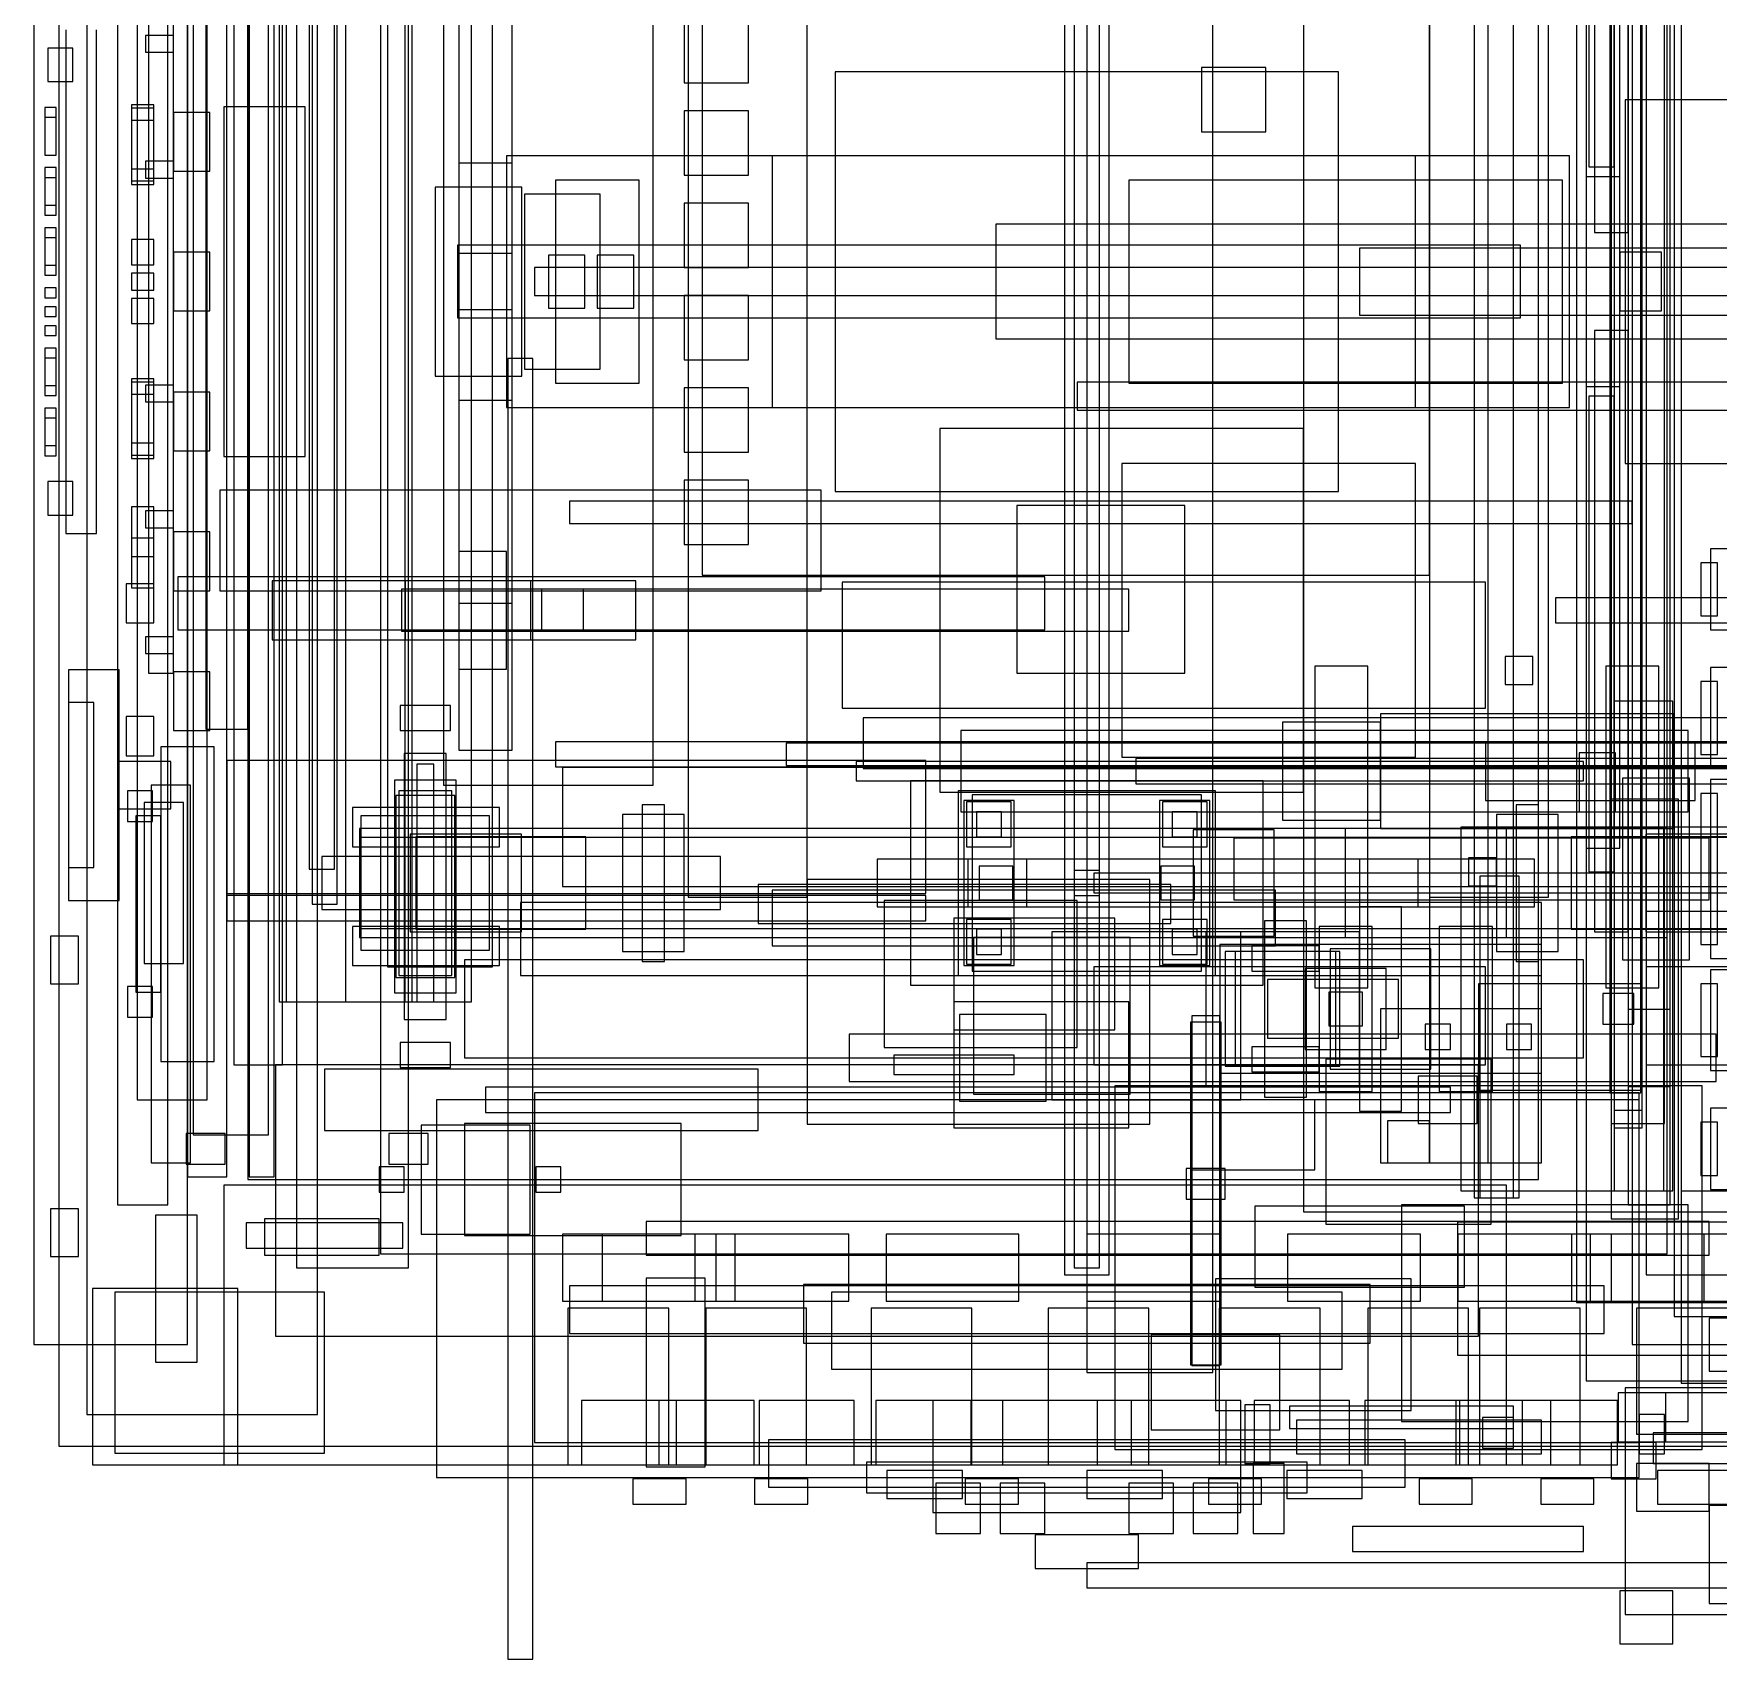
# Model space of a CAD drawing. Header units: millimetres. Extents: x -18 to 5970, y -985 to 4490.
# Drawn here: x -18 to 1186, y -985 to 177 of the extents above; entities that cross this region are included whole.
import ezdxf

# ---------------------------------------------------------------- set-up
doc = ezdxf.new("R2010")
doc.units = ezdxf.units.MM

msp = doc.modelspace()

# ---------------------------------------------------------------- linework, layer by layer
at = {"layer": 'AS_FITTED_ROUTES'}
for p, q in [((136, 640), (136, -640)), ((154, -640), (154, 640)), ((1109, 580), (1109, -580)), ((1131, -580), (1131, 580)), ((2940, 10), (340, 10)), ((340, 10), (340, -10)), ((340, -10), (2940, -10)), ((339, -55), (321, -55)), ((321, -55), (321, -985)), ((339, -985), (339, -55)), ((1648, -72), (728, -72)), ((728, -72), (728, -92)), ((728, -92), (1648, -92)), ((1125, -157), (365, -157)), ((365, -157), (365, -173)), ((1125, -173), (1125, -157)), ((365, -173), (1125, -173)), ((705, -211), (85, -211)), ((85, -211), (85, -249)), ((705, -249), (705, -211)), ((1850, -226), (1070, -226)), ((1070, -226), (1070, -244)), ((85, -249), (705, -249)), ((1070, -244), (1850, -244)), ((1440, -330), (520, -330)), ((520, -330), (520, -346)), ((520, -346), (1440, -346)), ((1330, -341), (770, -341)), ((770, -341), (770, -359)), ((770, -359), (1330, -359)), ((692, -413), (650, -413)), ((650, -413), (650, -447)), ((692, -447), (692, -413)), ((972, -413), (930, -413)), ((930, -413), (930, -447)), ((972, -447), (972, -413)), ((2980, -423), (740, -423)), ((740, -423), (740, -437)), ((740, -437), (2980, -437)), ((650, -447), (692, -447)), ((930, -447), (972, -447)), ((1126, -509), (1104, -509)), ((1104, -509), (1104, -531)), ((1126, -531), (1126, -509)), ((830, -525), (810, -525)), ((810, -525), (810, -775)), ((830, -775), (830, -525)), ((1104, -531), (1126, -531)), ((1109, -580), (1131, -580)), ((136, -640), (154, -640)), ((810, -775), (830, -775)), ((321, -985), (339, -985))]:
    msp.add_line(p, q, dxfattribs=at)
at = {"layer": 'BODY'}
for p, q in [((1155, 740), (1155, -740)), ((1085, 730), (1085, -730)), ((170, 705), (170, -705)), ((250, -705), (250, 705)), ((1135, 710), (1135, -710)), ((230, 695), (230, -695)), ((1150, -695), (1150, 695)), ((890, 665), (890, -665)), ((42, 660), (42, -660)), ((78, -660), (78, 660)), ((1012, 655), (1012, -655)), ((1040, -655), (1040, 655)), ((1122, 660), (1122, -660)), ((1122, 660), (1122, -660)), ((1152, -660), (1152, 660)), ((1152, -660), (1152, 660)), ((92, 640), (92, -640)), ((120, -640), (120, 640)), ((135, 642), (135, -642)), ((1058, -642), (1058, 642)), ((1160, 650), (1160, -650)), ((980, 630), (980, -630)), ((1022, -630), (1022, 630)), ((96, 610), (96, -610)), ((150, -610), (150, 610)), ((1112, 605), (1112, -605)), ((1132, -605), (1132, 605)), ((1110, 602), (1110, -602)), ((1112, 592.5), (1112, -592.5)), ((1132, -592.5), (1132, 592.5)), ((1148, -602), (1148, 602)), ((1098, 465), (1098, 35)), ((1122, 35), (1122, 465)), ((1094, 422), (1094, 82)), ((1112, 82), (1112, 422)), ((1092, 405), (1092, -75)), ((1116, -75), (1116, 405)), ((176, 125), (118, 125)), ((118, 125), (118, -125)), ((176, -125), (176, 125)), ((1080, 90), (320, 90)), ((320, 90), (320, -90)), ((1080, -90), (1080, 90)), ((1116, 75), (1092, 75)), ((1092, 75), (1092, -405)), ((1094, 82), (1112, 82)), ((1116, -405), (1116, 75)), ((1045, 26), (285, 26)), ((285, 26), (285, -26)), ((1045, -26), (1045, 26)), ((1098, 35), (1122, 35)), ((1450, 24), (930, 24)), ((930, 24), (930, -24)), ((1146, 21), (1116, 21)), ((1116, 21), (1116, -21)), ((1146, -21), (1146, 21)), ((930, -24), (1450, -24)), ((1116, -21), (1146, -21)), ((285, -26), (1045, -26)), ((1122, -35), (1098, -35)), ((1098, -35), (1098, -465)), ((1122, -465), (1122, -35)), ((1092, -75), (1116, -75)), ((1112, -82), (1094, -82)), ((1094, -82), (1094, -422)), ((1112, -422), (1112, -82)), ((320, -90), (1080, -90)), ((118, -125), (176, -125)), ((1054, -268), (1034, -268)), ((1034, -268), (1034, -288)), ((1054, -288), (1054, -268)), ((1034, -288), (1054, -288)), ((1225, -312), (575, -312)), ((575, -312), (575, -348)), ((1170, -329), (1020, -329)), ((1020, -329), (1020, -371)), ((1113, -337), (1087, -337)), ((1087, -337), (1087, -379)), ((1113, -379), (1113, -337)), ((1170, -371), (1170, -329)), ((575, -348), (1225, -348)), ((1020, -371), (1170, -371)), ((1087, -379), (1113, -379)), ((1092, -405), (1116, -405)), ((1028, -412), (1008, -412)), ((1008, -412), (1008, -432)), ((1028, -432), (1028, -412)), ((1008, -432), (1028, -432)), ((1044, -425), (1016, -425)), ((1016, -425), (1016, -655)), ((1044, -655), (1044, -425)), ((1094, -422), (1112, -422)), ((1060, -444), (330, -444)), ((330, -444), (330, -496)), ((1060, -496), (1060, -444)), ((1098, -465), (1122, -465)), ((1090, -485), (290, -485)), ((290, -485), (290, -555)), ((1090, -555), (1090, -485)), ((330, -496), (1060, -496)), ((1131, -502), (1015, -502)), ((1015, -502), (1015, -578)), ((1131, -578), (1131, -502)), ((1152, -520.5), (1122, -520.5)), ((1122, -520.5), (1122, -575.5)), ((1152, -575.5), (1152, -520.5)), ((995, -531), (977, -531)), ((977, -531), (977, -549)), ((995, -549), (995, -531)), ((1053, -531), (1035, -531)), ((1035, -531), (1035, -549)), ((1053, -549), (1053, -531)), ((977, -549), (995, -549)), ((1035, -549), (1053, -549)), ((1015, -560), (155, -560)), ((155, -560), (155, -754)), ((290, -555), (1090, -555)), ((1015, -754), (1015, -560)), ((995, -576), (305, -576)), ((305, -576), (305, -594)), ((1014, -568), (972, -568)), ((972, -568), (972, -602)), ((995, -594), (995, -576)), ((1014, -602), (1014, -568)), ((1015, -578), (1131, -578)), ((1122, -575.5), (1152, -575.5)), ((1130, -585), (270, -585)), ((270, -585), (270, -855)), ((898, -585), (810, -585)), ((810, -585), (810, -635)), ((898, -635), (898, -585)), ((1130, -855), (1130, -585)), ((305, -594), (995, -594)), ((972, -602), (1014, -602)), ((1110, -602), (1148, -602)), ((1112, -592.5), (1132, -592.5)), ((96, -610), (150, -610)), ((1112, -605), (1132, -605)), ((834, -634), (806, -634)), ((806, -634), (806, -656)), ((810, -635), (898, -635)), ((834, -656), (834, -634)), ((980, -630), (1022, -630)), ((92, -640), (120, -640)), ((1035, -646), (118, -646)), ((118, -646), (118, -846)), ((135, -642), (1058, -642)), ((1035, -846), (1035, -646)), ((1160, -650), (1195, -650)), ((42, -660), (78, -660)), ((806, -656), (834, -656)), ((1165, -660), (960, -660)), ((960, -660), (960, -815)), ((1012, -655), (1040, -655)), ((1016, -655), (1044, -655)), ((1122, -660), (1152, -660)), ((1122, -660), (1152, -660)), ((1165, -815), (1165, -660)), ((1180, -672), (420, -672)), ((420, -672), (420, -696)), ((890, -665), (3440, -665)), ((3050, -672.5), (1000, -672.5)), ((1000, -672.5), (1000, -767.5)), ((1180, -696), (1180, -672)), ((230, -695), (1150, -695)), ((420, -696), (1180, -696)), ((170, -705), (250, -705)), ((1135, -710), (1215, -710)), ((1105, -718), (365, -718)), ((365, -718), (365, -752)), ((462, -712.5), (420, -712.5)), ((420, -712.5), (420, -847.5)), ((462, -847.5), (462, -712.5)), ((1105, -752), (1105, -718)), ((436.026, -734), (364.026, -734)), ((364.026, -734), (364.026, -846)), ((436.026, -846), (436.026, -734)), ((534.5, -734), (462.5, -734)), ((462.5, -734), (462.5, -846)), ((534.5, -846), (534.5, -734)), ((652.796, -734), (580.796, -734)), ((580.796, -734), (580.796, -846)), ((652.796, -846), (652.796, -734)), ((779.334, -734), (707.334, -734)), ((707.334, -734), (707.334, -846)), ((779.334, -846), (779.334, -734)), ((901.728, -734), (829.728, -734)), ((829.728, -734), (829.728, -846)), ((901.728, -846), (901.728, -734)), ((1007.998, -734), (935.998, -734)), ((935.998, -734), (935.998, -846)), ((1007.998, -846), (1007.998, -734)), ((1087.74, -734), (1015.74, -734)), ((1015.74, -734), (1015.74, -846)), ((1085, -730), (1275, -730)), ((1087.74, -846), (1087.74, -734)), ((1938, -734), (1128, -734)), ((1128, -734), (1128, -824)), ((1155, -740), (1235, -740)), ((1232, -741), (1180, -741)), ((1180, -741), (1180, -779)), ((155, -754), (1015, -754)), ((365, -752), (1105, -752)), ((1000, -767.5), (3050, -767.5)), ((1180, -779), (1232, -779)), ((1149, -794.5), (1115, -794.5)), ((1115, -794.5), (1115, -829.5)), ((1675, -794.5), (1115, -794.5)), ((1115, -794.5), (1115, -829.5)), ((1675, -794.5), (1115, -794.5)), ((1115, -794.5), (1115, -829.5)), ((1250, -791), (1120, -791)), ((1120, -791), (1120, -953)), ((1149, -829.5), (1149, -794.5)), ((441.642, -800), (373.642, -800)), ((373.642, -800), (373.642, -846)), ((497.09, -800), (429.09, -800)), ((429.09, -800), (429.09, -846)), ((441.642, -846), (441.642, -800)), ((497.09, -846), (497.09, -800)), ((568.691, -800), (500.691, -800)), ((500.691, -800), (500.691, -846)), ((568.691, -846), (568.691, -800)), ((652.192, -800), (584.192, -800)), ((584.192, -800), (584.192, -846)), ((652.192, -846), (652.192, -800)), ((742.632, -800), (674.632, -800)), ((674.632, -800), (674.632, -846)), ((742.632, -846), (742.632, -800)), ((834.639, -800), (766.639, -800)), ((766.639, -800), (766.639, -846)), ((834.639, -846), (834.639, -800)), ((922.746, -800), (854.746, -800)), ((854.746, -800), (854.746, -846)), ((1040, -804), (880, -804)), ((880, -804), (880, -820)), ((1040, -804), (880, -804)), ((880, -804), (880, -820)), ((1040, -804), (880, -804)), ((880, -804), (880, -820)), ((1040, -804), (880, -804)), ((880, -804), (880, -820)), ((1040, -804), (880, -804)), ((880, -804), (880, -820)), ((922.746, -846), (922.746, -800)), ((1001.72, -800), (933.72, -800)), ((933.72, -800), (933.72, -846)), ((1066.868, -800), (998.868, -800)), ((998.868, -800), (998.868, -846)), ((1001.72, -846), (1001.72, -800)), ((1040, -820), (1040, -804)), ((1040, -820), (1040, -804)), ((1040, -820), (1040, -804)), ((1040, -820), (1040, -804)), ((1040, -820), (1040, -804)), ((1114.32, -800), (1046.32, -800)), ((1046.32, -800), (1046.32, -846)), ((1066.868, -846), (1066.868, -800)), ((1114.32, -846), (1114.32, -800)), ((1060, -814), (885, -814)), ((885, -814), (885, -838)), ((1060, -814), (885, -814)), ((885, -814), (885, -838)), ((1060, -814), (885, -814)), ((885, -814), (885, -838)), ((1060, -814), (885, -814)), ((885, -814), (885, -838)), ((1060, -814), (885, -814)), ((885, -814), (885, -838)), ((960, -815), (1165, -815)), ((1040, -812), (1018, -812)), ((1018, -812), (1018, -834)), ((1040, -834), (1040, -812)), ((1060, -838), (1060, -814)), ((1060, -838), (1060, -814)), ((1060, -838), (1060, -814)), ((1060, -838), (1060, -814)), ((1060, -838), (1060, -814)), ((1148, -810), (1130, -810)), ((1130, -810), (1130, -838)), ((1148, -838), (1148, -810)), ((880, -820), (1040, -820)), ((880, -820), (1040, -820)), ((880, -820), (1040, -820)), ((880, -820), (1040, -820)), ((880, -820), (1040, -820)), ((1142, -830), (1110, -830)), ((1110, -830), (1110, -856)), ((1142, -830), (1110, -830)), ((1110, -830), (1110, -856)), ((1142, -830), (1110, -830)), ((1110, -830), (1110, -856)), ((1142, -830), (1110, -830)), ((1110, -830), (1110, -856)), ((1115, -829.5), (1149, -829.5)), ((1115, -829.5), (1675, -829.5)), ((1115, -829.5), (1675, -829.5)), ((1128, -824), (1938, -824)), ((1920, -823), (1140, -823)), ((1140, -823), (1140, -845)), ((1142, -856), (1142, -830)), ((1142, -856), (1142, -830)), ((1142, -856), (1142, -830)), ((1142, -856), (1142, -830)), ((885, -838), (1060, -838)), ((885, -838), (1060, -838)), ((885, -838), (1060, -838)), ((885, -838), (1060, -838)), ((885, -838), (1060, -838)), ((1018, -834), (1040, -834)), ((1130, -838), (1148, -838)), ((118, -846), (1035, -846)), ((270, -855), (1130, -855)), ((364.026, -846), (436.026, -846)), ((373.642, -846), (441.642, -846)), ((420, -847.5), (462, -847.5)), ((429.09, -846), (497.09, -846)), ((462.5, -846), (534.5, -846)), ((500.691, -846), (568.691, -846)), ((580.796, -846), (652.796, -846)), ((584.192, -846), (652.192, -846)), ((674.632, -846), (742.632, -846)), ((707.334, -846), (779.334, -846)), ((766.639, -846), (834.639, -846)), ((829.728, -846), (901.728, -846)), ((854.746, -846), (922.746, -846)), ((933.72, -846), (1001.72, -846)), ((935.998, -846), (1007.998, -846)), ((998.868, -846), (1066.868, -846)), ((1015.74, -846), (1087.74, -846)), ((1046.32, -846), (1114.32, -846)), ((1140, -845), (1920, -845)), ((1110, -856), (1142, -856)), ((1110, -856), (1142, -856)), ((1110, -856), (1142, -856)), ((1110, -856), (1142, -856)), ((1980, -875), (1180, -875)), ((1180, -875), (1180, -945)), ((1154, -936), (1116, -936)), ((1116, -936), (1116, -974)), ((1154, -936), (1116, -936)), ((1116, -936), (1116, -974)), ((1154, -974), (1154, -936)), ((1154, -974), (1154, -936)), ((1180, -945), (1980, -945)), ((1120, -953), (1250, -953)), ((1116, -974), (1154, -974)), ((1116, -974), (1154, -974))]:
    msp.add_line(p, q, dxfattribs=at)
at = {"layer": 'BRAKE_SYSTEM'}
for p, q in [((2005, -329), (355, -329)), ((355, -329), (355, -347)), ((355, -347), (2005, -347)), ((831, -529.5), (809, -529.5)), ((809, -529.5), (809, -774.5)), ((831, -774.5), (831, -529.5)), ((937.5, -717), (532.5, -717)), ((532.5, -717), (532.5, -759)), ((967, -713), (827, -713)), ((827, -713), (827, -807)), ((937.5, -759), (937.5, -717)), ((967, -807), (967, -713)), ((873, -753), (781, -753)), ((781, -753), (781, -821)), ((873, -821), (873, -753)), ((532.5, -759), (937.5, -759)), ((809, -774.5), (831, -774.5)), ((827, -807), (967, -807)), ((866, -803), (848, -803)), ((848, -803), (848, -845)), ((866, -845), (866, -803)), ((781, -821), (873, -821)), ((848, -845), (866, -845))]:
    msp.add_line(p, q, dxfattribs=at)
at = {"layer": 'CHASSIS'}
for p, q in [((20, 810), (20, -810)), ((185, -810), (185, 810)), ((-18, 760), (-18, -760)), ((92, -760), (92, 760)), ((450, 440), (450, -440)), ((535, -440), (535, 440)), ((980, 440), (980, -440)), ((1065, -440), (1065, 440)), ((936, -275), (898, -275)), ((898, -275), (898, -505)), ((936, -505), (936, -275)), ((1144, -275), (1106, -275)), ((1106, -275), (1106, -505)), ((1144, -505), (1144, -275)), ((280, -303), (244, -303)), ((244, -303), (244, -321)), ((280, -321), (280, -303)), ((244, -321), (280, -321)), ((620, -342.5), (120, -342.5)), ((120, -342.5), (120, -437.5)), ((277, -337.5), (247, -337.5)), ((247, -337.5), (247, -527.5)), ((277, -527.5), (277, -337.5)), ((3500, -347.5), (360, -347.5)), ((360, -347.5), (360, -432.5)), ((620, -437.5), (620, -342.5)), ((284, -356.5), (240, -356.5)), ((240, -356.5), (240, -508.5)), ((284, -508.5), (284, -356.5)), ((89, -372.5), (61, -372.5)), ((61, -372.5), (61, -487.5)), ((89, -487.5), (89, -372.5)), ((283, -367.5), (241, -367.5)), ((241, -367.5), (241, -497.5)), ((283, -497.5), (283, -367.5)), ((315, -376), (210, -376)), ((210, -376), (210, -404)), ((315, -404), (315, -376)), ((210, -404), (315, -404)), ((473, -411), (188, -411)), ((188, -411), (188, -449)), ((473, -449), (473, -411)), ((360, -432.5), (3500, -432.5)), ((795, -431), (500, -431)), ((500, -431), (500, -459)), ((780, -427.5), (535, -427.5)), ((535, -427.5), (535, -602.5)), ((780, -602.5), (780, -427.5)), ((795, -459), (795, -431)), ((120, -437.5), (620, -437.5)), ((620, -439), (120, -439)), ((120, -439), (120, -457)), ((450, -440), (535, -440)), ((620, -457), (620, -439)), ((980, -440), (1065, -440)), ((120, -457), (620, -457)), ((188, -449), (473, -449)), ((315, -461), (210, -461)), ((210, -461), (210, -489)), ((315, -489), (315, -461)), ((500, -459), (795, -459)), ((766, -469), (654, -469)), ((654, -469), (654, -581)), ((845, -465), (710, -465)), ((710, -465), (710, -585)), ((766, -581), (766, -469)), ((845, -585), (845, -465)), ((61, -487.5), (89, -487.5)), ((210, -489), (315, -489)), ((1020, -490), (740, -490)), ((740, -490), (740, -560)), ((1020, -560), (1020, -490)), ((1415, -490), (1135, -490)), ((1135, -490), (1135, -560)), ((241, -497.5), (283, -497.5)), ((898, -505), (936, -505)), ((1106, -505), (1144, -505)), ((240, -508.5), (284, -508.5)), ((247, -527.5), (277, -527.5)), ((280, -544), (244, -544)), ((244, -544), (244, -562)), ((280, -562), (280, -544)), ((500, -563), (190, -563)), ((190, -563), (190, -607)), ((244, -562), (280, -562)), ((500, -607), (500, -563)), ((740, -560), (1020, -560)), ((1024, -556), (906, -556)), ((906, -556), (906, -674)), ((1024, -674), (1024, -556)), ((1135, -560), (1415, -560)), ((654, -581), (766, -581)), ((710, -585), (845, -585)), ((980, -600), (950, -600)), ((950, -600), (950, -630)), ((980, -630), (980, -600)), ((119, -609), (91, -609)), ((91, -609), (91, -631)), ((119, -631), (119, -609)), ((190, -607), (500, -607)), ((264, -609), (236, -609)), ((236, -609), (236, -631)), ((264, -631), (264, -609)), ((535, -602.5), (780, -602.5)), ((91, -631), (119, -631)), ((236, -631), (264, -631)), ((950, -630), (980, -630)), ((906, -674), (1024, -674)), ((128, -720), (24, -720)), ((24, -720), (24, -846)), ((128, -846), (128, -720)), ((-18, -760), (92, -760)), ((20, -810), (185, -810)), ((24, -846), (128, -846))]:
    msp.add_line(p, q, dxfattribs=at)
at = {"layer": 'DATUM'}
for p, q in [((726, 705), (726, -705)), ((744, -705), (744, 705)), ((205, 515), (205, -515)), ((295, -515), (295, 515)), ((181, 445), (181, -445)), ((199, -445), (199, 445)), ((179, 420), (179, -420)), ((197, -420), (197, 420)), ((320, -193), (286, -193)), ((286, -193), (286, -277)), ((320, -277), (320, -193)), ((337.5, -214), (152.5, -214)), ((152.5, -214), (152.5, -256)), ((412.5, -214), (247.5, -214)), ((247.5, -214), (247.5, -256)), ((337.5, -256), (337.5, -214)), ((412.5, -256), (412.5, -214)), ((765, -220), (245, -220)), ((245, -220), (245, -250)), ((375, -220), (345, -220)), ((345, -220), (345, -250)), ((375, -250), (375, -220)), ((765, -250), (765, -220)), ((245, -250), (765, -250)), ((345, -250), (375, -250)), ((152.5, -256), (337.5, -256)), ((247.5, -256), (412.5, -256)), ((286, -277), (320, -277)), ((268, -345), (256, -345)), ((256, -345), (256, -515)), ((268, -515), (268, -345)), ((179, -420), (197, -420)), ((181, -445), (199, -445)), ((205, -515), (295, -515)), ((256, -515), (268, -515)), ((765, -515), (640, -515)), ((640, -515), (640, -605)), ((765, -605), (765, -515)), ((683, -553), (597, -553)), ((597, -553), (597, -567)), ((683, -567), (683, -553)), ((597, -567), (683, -567)), ((640, -605), (765, -605)), ((726, -705), (744, -705)), ((3020, -916), (735, -916)), ((735, -916), (735, -934)), ((735, -934), (3020, -934))]:
    msp.add_line(p, q, dxfattribs=at)
at = {"layer": 'ENGINE_BAY'}
for p, q in [((157.5, 515), (157.5, -515)), ((162.5, 515), (162.5, -515)), ((247.5, -515), (247.5, 515)), ((252.5, -515), (252.5, 515)), ((235, 490), (235, -490)), ((310, -490), (310, 490)), ((286, 335), (286, 85)), ((324, 85), (324, 335)), ((286, 230), (286, -20)), ((286, 230), (286, -20)), ((324, -20), (324, 230)), ((324, -20), (324, 230)), ((460, 210), (460, -210)), ((980, -210), (980, 210)), ((447, 188), (447, 142)), ((493, 142), (493, 188)), ((863, 153), (817, 153)), ((817, 153), (817, 107)), ((863, 107), (863, 153)), ((447, 142), (493, 142)), ((493, 122), (447, 122)), ((447, 122), (447, 76)), ((493, 76), (493, 122)), ((817, 107), (863, 107)), ((286, 85), (324, 85)), ((970, 90), (510, 90)), ((510, 90), (510, -90)), ((970, -90), (970, 90)), ((415, 72.5), (355, 72.5)), ((355, 72.5), (355, -72.5)), ((415, -72.5), (415, 72.5)), ((447, 76), (493, 76)), ((331, 67.5), (269, 67.5)), ((269, 67.5), (269, -67.5)), ((331, -67.5), (331, 67.5)), ((387, 62.5), (333, 62.5)), ((333, 62.5), (333, -62.5)), ((387, -62.5), (387, 62.5)), ((493, 56), (447, 56)), ((447, 56), (447, 10)), ((493, 10), (493, 56)), ((324, 20), (286, 20)), ((286, 20), (286, -230)), ((324, 20), (286, 20)), ((286, 20), (286, -230)), ((324, -230), (324, 20)), ((324, -230), (324, 20)), ((376, 19), (350, 19)), ((350, 19), (350, -19)), ((376, -19), (376, 19)), ((411, 19), (385, 19)), ((385, 19), (385, -19)), ((411, -19), (411, 19)), ((447, 10), (493, 10)), ((493, -10), (447, -10)), ((447, -10), (447, -56)), ((493, -56), (493, -10)), ((286, -20), (324, -20)), ((286, -20), (324, -20)), ((350, -19), (376, -19)), ((385, -19), (411, -19)), ((447, -56), (493, -56)), ((269, -67.5), (331, -67.5)), ((333, -62.5), (387, -62.5)), ((355, -72.5), (415, -72.5)), ((493, -76), (447, -76)), ((447, -76), (447, -122)), ((493, -122), (493, -76)), ((324, -85), (286, -85)), ((286, -85), (286, -335)), ((324, -335), (324, -85)), ((510, -90), (970, -90)), ((890, -105), (630, -105)), ((630, -105), (630, -365)), ((890, -365), (890, -105)), ((447, -122), (493, -122)), ((970, -130), (760, -130)), ((760, -130), (760, -340)), ((970, -340), (970, -130)), ((493, -142), (447, -142)), ((447, -142), (447, -188)), ((493, -188), (493, -142)), ((545, -149), (115, -149)), ((115, -149), (115, -221)), ((545, -221), (545, -149)), ((805, -160), (685, -160)), ((685, -160), (685, -280)), ((805, -280), (805, -160)), ((447, -188), (493, -188)), ((460, -210), (980, -210)), ((1020, -215), (560, -215)), ((560, -215), (560, -305)), ((1020, -305), (1020, -215)), ((115, -221), (545, -221)), ((286, -230), (324, -230)), ((286, -230), (324, -230)), ((685, -280), (805, -280)), ((1154, -300), (1112, -300)), ((1112, -300), (1112, -650)), ((1154, -650), (1154, -300)), ((560, -305), (1020, -305)), ((1155, -309), (945, -309)), ((945, -309), (945, -391)), ((1155, -391), (1155, -309)), ((945, -315), (875, -315)), ((875, -315), (875, -385)), ((945, -385), (945, -315)), ((286, -335), (324, -335)), ((1090, -343), (570, -343)), ((570, -343), (570, -357)), ((760, -340), (970, -340)), ((1090, -357), (1090, -343)), ((570, -357), (1090, -357)), ((630, -365), (890, -365)), ((1158, -370), (1110, -370)), ((1110, -370), (1110, -670)), ((1158, -670), (1158, -370)), ((875, -385), (945, -385)), ((869, -392), (811, -392)), ((811, -392), (811, -468)), ((869, -468), (869, -392)), ((945, -391), (1155, -391)), ((1147.5, -390), (1002.5, -390)), ((1002.5, -390), (1002.5, -650)), ((1147.5, -650), (1147.5, -390)), ((1180, -398), (840, -398)), ((840, -398), (840, -442)), ((1180, -442), (1180, -398)), ((1055, -413), (585, -413)), ((585, -413), (585, -447)), ((1055, -447), (1055, -413)), ((870, -435), (510, -435)), ((510, -435), (510, -475)), ((840, -442), (1180, -442)), ((870, -475), (870, -435)), ((585, -447), (1055, -447)), ((811, -468), (869, -468)), ((930, -465), (820, -465)), ((820, -465), (820, -575)), ((930, -575), (930, -465)), ((510, -475), (870, -475)), ((1060, -474), (830, -474)), ((830, -474), (830, -566)), ((916, -479), (834, -479)), ((834, -479), (834, -561)), ((916, -561), (916, -479)), ((1060, -566), (1060, -474)), ((235, -490), (310, -490)), ((157.5, -515), (252.5, -515)), ((162.5, -515), (247.5, -515)), ((830, -566), (1060, -566)), ((834, -561), (916, -561)), ((820, -575), (930, -575)), ((1002.5, -650), (1147.5, -650)), ((1112, -650), (1154, -650)), ((1110, -670), (1158, -670))]:
    msp.add_line(p, q, dxfattribs=at)
at = {"layer": 'FRONT_DETAIL'}
for p, q in [((56, 585), (56, -585)), ((106, -585), (106, 585)), ((125, 560), (125, -560)), ((160, -560), (160, 560)), ((105, 320), (105, -320)), ((135, -320), (135, 320)), ((64, 280), (64, -280)), ((64, 280), (64, -280)), ((64, 280), (64, -280)), ((64, 280), (64, -280)), ((82, -280), (82, 280)), ((82, -280), (82, 280)), ((82, -280), (82, 280)), ((82, -280), (82, 280)), ((5, 180), (5, -180)), ((27, -180), (27, 180)), ((82, 176), (62, 176)), ((62, 176), (62, 164)), ((82, 164), (82, 176)), ((10, 167), (-8, 167)), ((-8, 167), (-8, 143)), ((10, 167), (-8, 167)), ((-8, 167), (-8, 143)), ((10, 143), (10, 167)), ((10, 143), (10, 167)), ((62, 164), (82, 164)), ((-8, 143), (10, 143)), ((-8, 143), (10, 143)), ((-2, 124.5), (-10, 124.5)), ((-10, 124.5), (-10, 90.5)), ((-2, 124.5), (-10, 124.5)), ((-10, 124.5), (-10, 117.5)), ((-2, 124.5), (-10, 124.5)), ((-10, 124.5), (-10, 90.5)), ((-2, 124.5), (-10, 124.5)), ((-10, 124.5), (-10, 117.5)), ((-2, 124.5), (-10, 124.5)), ((-10, 124.5), (-10, 90.5)), ((-2, 90.5), (-2, 124.5)), ((-2, 117.5), (-2, 124.5)), ((-2, 90.5), (-2, 124.5)), ((-2, 117.5), (-2, 124.5)), ((-2, 90.5), (-2, 124.5)), ((68, 126.5), (52, 126.5)), ((52, 126.5), (52, 115.5)), ((68, 124), (52, 124)), ((52, 124), (52, 72)), ((68, 124), (52, 124)), ((52, 124), (52, 72)), ((68, 115.5), (68, 126.5)), ((68, 72), (68, 124)), ((68, 72), (68, 124)), ((108, 121), (82, 121)), ((82, 121), (82, 79)), ((108, 79), (108, 121)), ((-10, 117.5), (-2, 117.5)), ((-10, 117.5), (-2, 117.5)), ((52, 115.5), (68, 115.5)), ((-10, 90.5), (-2, 90.5)), ((-10, 90.5), (-2, 90.5)), ((-10, 90.5), (-2, 90.5)), ((82, 86), (62, 86)), ((62, 86), (62, 74)), ((82, 74), (82, 86)), ((-2, 81.5), (-10, 81.5)), ((-10, 81.5), (-10, 47.5)), ((-2, 81.5), (-10, 81.5)), ((-10, 81.5), (-10, 47.5)), ((-2, 81.5), (-10, 81.5)), ((-10, 81.5), (-10, 74.5)), ((-2, 81.5), (-10, 81.5)), ((-10, 81.5), (-10, 47.5)), ((-10, 74.5), (-2, 74.5)), ((-2, 47.5), (-2, 81.5)), ((-2, 47.5), (-2, 81.5)), ((-2, 74.5), (-2, 81.5)), ((-2, 47.5), (-2, 81.5)), ((68, 80.5), (52, 80.5)), ((52, 80.5), (52, 69.5)), ((62, 74), (82, 74)), ((68, 69.5), (68, 80.5)), ((82, 79), (108, 79)), ((52, 72), (68, 72)), ((52, 72), (68, 72)), ((52, 69.5), (68, 69.5)), ((-2, 54.5), (-10, 54.5)), ((-10, 54.5), (-10, 47.5)), ((-2, 47.5), (-2, 54.5)), ((-10, 47.5), (-2, 47.5)), ((-10, 47.5), (-2, 47.5)), ((-10, 47.5), (-2, 47.5)), ((-10, 47.5), (-2, 47.5)), ((-2, 38.5), (-10, 38.5)), ((-10, 38.5), (-10, 31.5)), ((-2, 38.5), (-10, 38.5)), ((-10, 38.5), (-10, 4.5)), ((-2, 38.5), (-10, 38.5)), ((-10, 38.5), (-10, 31.5)), ((-2, 31.5), (-2, 38.5)), ((-2, 4.5), (-2, 38.5)), ((-2, 31.5), (-2, 38.5)), ((-10, 31.5), (-2, 31.5)), ((-10, 31.5), (-2, 31.5)), ((68, 30), (52, 30)), ((52, 30), (52, 12)), ((68, 12), (68, 30)), ((108, 21), (82, 21)), ((82, 21), (82, -21)), ((108, -21), (108, 21)), ((-2, 11.5), (-10, 11.5)), ((-10, 11.5), (-10, 4.5)), ((-10, 4.5), (-2, 4.5)), ((-10, 4.5), (-2, 4.5)), ((-2, 4.5), (-2, 11.5)), ((52, 12), (68, 12)), ((68, 6), (52, 6)), ((52, 6), (52, -6)), ((68, -6), (68, 6)), ((-2, -4.5), (-10, -4.5)), ((-10, -4.5), (-10, -11.5)), ((-2, -4.5), (-10, -4.5)), ((-10, -4.5), (-10, -11.5)), ((-10, -11.5), (-2, -11.5)), ((-10, -11.5), (-2, -11.5)), ((-2, -11.5), (-2, -4.5)), ((-2, -11.5), (-2, -4.5)), ((52, -6), (68, -6)), ((68, -12), (52, -12)), ((52, -12), (52, -30)), ((68, -30), (68, -12)), ((-2, -18), (-10, -18)), ((-10, -18), (-10, -25)), ((-2, -25), (-2, -18)), ((82, -21), (108, -21)), ((-10, -25), (-2, -25)), ((-2, -31.5), (-10, -31.5)), ((-10, -31.5), (-10, -38.5)), ((-2, -31.5), (-10, -31.5)), ((-10, -31.5), (-10, -38.5)), ((-2, -38.5), (-2, -31.5)), ((-2, -38.5), (-2, -31.5)), ((52, -30), (68, -30)), ((-10, -38.5), (-2, -38.5)), ((-10, -38.5), (-2, -38.5)), ((-2, -47.5), (-10, -47.5)), ((-10, -47.5), (-10, -81.5)), ((-2, -47.5), (-10, -47.5)), ((-10, -47.5), (-10, -81.5)), ((-2, -47.5), (-10, -47.5)), ((-10, -47.5), (-10, -81.5)), ((-2, -47.5), (-10, -47.5)), ((-10, -47.5), (-10, -54.5)), ((-2, -81.5), (-2, -47.5)), ((-2, -81.5), (-2, -47.5)), ((-2, -81.5), (-2, -47.5)), ((-2, -54.5), (-2, -47.5)), ((-10, -54.5), (-2, -54.5)), ((68, -69.5), (52, -69.5)), ((52, -69.5), (52, -80.5)), ((68, -72), (52, -72)), ((52, -72), (52, -124)), ((68, -72), (52, -72)), ((52, -72), (52, -124)), ((68, -80.5), (68, -69.5)), ((68, -124), (68, -72)), ((68, -124), (68, -72)), ((-2, -74.5), (-10, -74.5)), ((-10, -74.5), (-10, -81.5)), ((-10, -81.5), (-2, -81.5)), ((-10, -81.5), (-2, -81.5)), ((-10, -81.5), (-2, -81.5)), ((-10, -81.5), (-2, -81.5)), ((-2, -81.5), (-2, -74.5)), ((52, -80.5), (68, -80.5)), ((82, -74), (62, -74)), ((62, -74), (62, -86)), ((82, -86), (82, -74)), ((108, -79), (82, -79)), ((82, -79), (82, -121)), ((108, -121), (108, -79)), ((-2, -90.5), (-10, -90.5)), ((-10, -90.5), (-10, -124.5)), ((-2, -90.5), (-10, -90.5)), ((-10, -90.5), (-10, -124.5)), ((-2, -90.5), (-10, -90.5)), ((-10, -90.5), (-10, -124.5)), ((-2, -90.5), (-10, -90.5)), ((-10, -90.5), (-10, -97.5)), ((-2, -90.5), (-10, -90.5)), ((-10, -90.5), (-10, -97.5)), ((-2, -124.5), (-2, -90.5)), ((-2, -124.5), (-2, -90.5)), ((-2, -124.5), (-2, -90.5)), ((-2, -97.5), (-2, -90.5)), ((-2, -97.5), (-2, -90.5)), ((62, -86), (82, -86)), ((-10, -97.5), (-2, -97.5)), ((-10, -97.5), (-2, -97.5)), ((-2, -117.5), (-10, -117.5)), ((-10, -117.5), (-10, -124.5)), ((-2, -117.5), (-10, -117.5)), ((-10, -117.5), (-10, -124.5)), ((-2, -124.5), (-2, -117.5)), ((-2, -124.5), (-2, -117.5)), ((68, -115.5), (52, -115.5)), ((52, -115.5), (52, -126.5)), ((68, -126.5), (68, -115.5)), ((-10, -124.5), (-2, -124.5)), ((-10, -124.5), (-2, -124.5)), ((-10, -124.5), (-2, -124.5)), ((-10, -124.5), (-2, -124.5)), ((-10, -124.5), (-2, -124.5)), ((52, -124), (68, -124)), ((52, -124), (68, -124)), ((52, -126.5), (68, -126.5)), ((82, -121), (108, -121)), ((10, -143), (-8, -143)), ((-8, -143), (-8, -167)), ((10, -143), (-8, -143)), ((-8, -143), (-8, -167)), ((10, -167), (10, -143)), ((10, -167), (10, -143)), ((-8, -167), (10, -167)), ((-8, -167), (10, -167)), ((68, -161), (52, -161)), ((52, -161), (52, -219)), ((82, -164), (62, -164)), ((62, -164), (62, -176)), ((68, -219), (68, -161)), ((82, -176), (82, -164)), ((5, -180), (27, -180)), ((62, -176), (82, -176)), ((108, -179), (82, -179)), ((82, -179), (82, -221)), ((108, -221), (108, -179)), ((68, -183.5), (52, -183.5)), ((52, -183.5), (52, -196.5)), ((68, -196.5), (68, -183.5)), ((52, -196.5), (68, -196.5)), ((68, -216), (48, -216)), ((48, -216), (48, -244)), ((68, -244), (68, -216)), ((52, -219), (68, -219)), ((82, -221), (108, -221)), ((48, -244), (68, -244)), ((82, -254), (62, -254)), ((62, -254), (62, -266)), ((82, -266), (82, -254)), ((62, -266), (82, -266)), ((43, -277.5), (7, -277.5)), ((7, -277.5), (7, -442.5)), ((43, -442.5), (43, -277.5)), ((64, -280), (82, -280)), ((64, -280), (82, -280)), ((64, -280), (82, -280)), ((64, -280), (82, -280)), ((108, -279), (82, -279)), ((82, -279), (82, -321)), ((108, -321), (108, -279)), ((25, -301), (7, -301)), ((7, -301), (7, -419)), ((25, -419), (25, -301)), ((68, -311), (48, -311)), ((48, -311), (48, -339)), ((68, -339), (68, -311)), ((82, -321), (108, -321)), ((105, -320), (135, -320)), ((111, -332.5), (73, -332.5)), ((73, -332.5), (73, -557.5)), ((111, -557.5), (111, -332.5)), ((80, -343), (42, -343)), ((42, -343), (42, -377)), ((48, -339), (68, -339)), ((80, -377), (80, -343)), ((94, -360), (66, -360)), ((66, -360), (66, -630)), ((94, -630), (94, -360)), ((67, -364), (49, -364)), ((49, -364), (49, -386)), ((67, -386), (67, -364)), ((42, -377), (80, -377)), ((73, -382), (55, -382)), ((55, -382), (55, -508)), ((73, -508), (73, -382)), ((49, -386), (67, -386)), ((7, -419), (25, -419)), ((7, -442.5), (43, -442.5)), ((14, -468), (-6, -468)), ((-6, -468), (-6, -502)), ((14, -502), (14, -468)), ((-6, -502), (14, -502)), ((67, -504), (49, -504)), ((49, -504), (49, -526)), ((67, -526), (67, -504)), ((55, -508), (73, -508)), ((49, -526), (67, -526)), ((73, -557.5), (111, -557.5)), ((125, -560), (160, -560)), ((56, -585), (106, -585)), ((445, -602), (290, -602)), ((290, -602), (290, -682)), ((445, -682), (445, -602)), ((337, -603), (259, -603)), ((259, -603), (259, -681)), ((337, -681), (337, -603)), ((66, -630), (94, -630)), ((247, -633), (229, -633)), ((229, -633), (229, -651)), ((247, -651), (247, -633)), ((359, -633), (341, -633)), ((341, -633), (341, -651)), ((359, -651), (359, -633)), ((229, -651), (247, -651)), ((341, -651), (359, -651)), ((14, -663), (-6, -663)), ((-6, -663), (-6, -697)), ((14, -697), (14, -663)), ((99, -667.5), (69, -667.5)), ((69, -667.5), (69, -772.5)), ((99, -772.5), (99, -667.5)), ((246, -673), (134, -673)), ((134, -673), (134, -691)), ((229, -670.1), (147, -670.1)), ((147, -670.1), (147, -696.1)), ((229, -696.1), (229, -670.1)), ((246, -691), (246, -673)), ((259, -681), (337, -681)), ((290, -682), (445, -682)), ((-6, -697), (14, -697)), ((134, -691), (246, -691)), ((147, -696.1), (229, -696.1)), ((190, -722.5), (40, -722.5)), ((40, -722.5), (40, -837.5)), ((190, -837.5), (190, -722.5)), ((69, -772.5), (99, -772.5)), ((40, -837.5), (190, -837.5))]:
    msp.add_line(p, q, dxfattribs=at)
at = {"layer": 'HARD_TOP'}
for p, q in [((1092, 786), (1092, -786)), ((1160, 787.5), (1160, -787.5)), ((1125, 760), (1125, -760)), ((1125, -760), (3440, -760)), ((1092, -786), (1208, -786)), ((1160, -787.5), (1230, -787.5)), ((1180, -845), (1128, -845)), ((1128, -845), (1128, -879)), ((1197, -850), (1143, -850)), ((1143, -850), (1143, -874)), ((1197, -850), (1143, -850)), ((1143, -850), (1143, -874)), ((1180, -879), (1180, -845)), ((1128, -879), (1180, -879)), ((1143, -874), (1197, -874)), ((1143, -874), (1197, -874))]:
    msp.add_line(p, q, dxfattribs=at)
at = {"layer": 'INTERIOR'}
for p, q in [((1199, -191), (1181, -191)), ((1181, -191), (1181, -249)), ((1186, -201), (1174, -201)), ((1174, -201), (1174, -239)), ((1186, -239), (1186, -201)), ((1174, -239), (1186, -239)), ((1181, -249), (1199, -249)), ((1199, -276), (1181, -276)), ((1181, -276), (1181, -348)), ((1186, -286), (1174, -286)), ((1174, -286), (1174, -338)), ((1186, -338), (1186, -286)), ((1174, -338), (1186, -338)), ((1181, -348), (1199, -348)), ((1166, -355), (1118, -355)), ((1118, -355), (1118, -485)), ((1166, -485), (1166, -355)), ((1199, -356), (1181, -356)), ((1181, -356), (1181, -484)), ((1186, -366), (1174, -366)), ((1174, -366), (1174, -474)), ((1186, -474), (1186, -366)), ((1725, -390), (1135, -390)), ((1135, -390), (1135, -450)), ((1135, -450), (1725, -450)), ((1174, -474), (1186, -474)), ((1118, -485), (1166, -485)), ((1181, -484), (1199, -484)), ((1199, -492), (1181, -492)), ((1181, -492), (1181, -564)), ((1186, -502), (1174, -502)), ((1174, -502), (1174, -554)), ((1186, -554), (1186, -502)), ((1174, -554), (1186, -554)), ((1181, -564), (1199, -564)), ((1186, -601), (1174, -601)), ((1174, -601), (1174, -639)), ((1199, -591), (1181, -591)), ((1181, -591), (1181, -649)), ((1186, -639), (1186, -601)), ((1174, -639), (1186, -639)), ((1181, -649), (1199, -649))]:
    msp.add_line(p, q, dxfattribs=at)
at = {"layer": 'MECHANICAL_CLEARANCE'}
for p, q in [((275, 360), (275, -360)), ((425, -360), (425, 360)), ((2100, 130), (1120, 130)), ((1120, 130), (1120, -130)), ((1120, -130), (2100, -130)), ((275, -360), (425, -360)), ((1175, -575), (755, -575)), ((755, -575), (755, -835)), ((1175, -835), (1175, -575)), ((755, -835), (1175, -835))]:
    msp.add_line(p, q, dxfattribs=at)
at = {"layer": 'OVERALL'}
for p, q in [((0, 832.5), (0, -832.5)), ((0, -832.5), (3840, -832.5))]:
    msp.add_line(p, q, dxfattribs=at)
at = {"layer": 'RUNNING_GEAR'}
for p, q in [((735, 780), (735, -780)), ((825, -780), (825, 780)), ((719, 710), (719, -710)), ((751, -710), (751, 710)), ((915, 150), (555, 150)), ((555, 150), (555, -150)), ((915, -150), (915, 150)), ((1075, 72.5), (765, 72.5)), ((765, 72.5), (765, -72.5)), ((1075, -72.5), (1075, 72.5)), ((1570, 41), (670, 41)), ((670, 41), (670, -41)), ((670, -41), (1570, -41)), ((765, -72.5), (1075, -72.5)), ((555, -150), (915, -150)), ((1165, -321), (645, -321)), ((645, -321), (645, -379)), ((1165, -379), (1165, -321)), ((861, -357), (609, -357)), ((609, -357), (609, -503)), ((861, -503), (861, -357)), ((281, -364), (243, -364)), ((243, -364), (243, -496)), ((281, -496), (281, -364)), ((827, -364), (643, -364)), ((643, -364), (643, -496)), ((683, -371), (647, -371)), ((647, -371), (647, -489)), ((681, -372), (649, -372)), ((649, -372), (649, -404)), ((817, -367), (653, -367)), ((653, -367), (653, -493)), ((681, -404), (681, -372)), ((683, -489), (683, -371)), ((823, -371), (787, -371)), ((787, -371), (787, -489)), ((821, -372), (789, -372)), ((789, -372), (789, -404)), ((817, -493), (817, -367)), ((821, -404), (821, -372)), ((823, -489), (823, -371)), ((827, -496), (827, -364)), ((308, -382), (216, -382)), ((216, -382), (216, -478)), ((308, -478), (308, -382)), ((447, -381), (403, -381)), ((403, -381), (403, -479)), ((433, -374), (417, -374)), ((417, -374), (417, -486)), ((433, -486), (433, -374)), ((447, -479), (447, -381)), ((645, -379), (1165, -379)), ((674, -379), (656, -379)), ((656, -379), (656, -397)), ((674, -397), (674, -379)), ((814, -379), (796, -379)), ((796, -379), (796, -397)), ((814, -397), (814, -379)), ((1072, -381), (1028, -381)), ((1028, -381), (1028, -479)), ((1058, -374), (1042, -374)), ((1042, -374), (1042, -486)), ((1058, -486), (1058, -374)), ((1072, -479), (1072, -381)), ((1150, -391), (215, -391)), ((215, -391), (215, -469)), ((1035, -391), (215, -391)), ((215, -391), (215, -469)), ((920, -391), (215, -391)), ((215, -391), (215, -469)), ((330.78, -395), (251.22, -395)), ((251.22, -395), (251.22, -465)), ((376.803, -397), (255.197, -397)), ((255.197, -397), (255.197, -463)), ((330.78, -465), (330.78, -395)), ((376.803, -463), (376.803, -397)), ((656, -397), (674, -397)), ((796, -397), (814, -397)), ((920, -469), (920, -391)), ((1035, -469), (1035, -391)), ((1261.736, -397), (1081.264, -397)), ((1081.264, -397), (1081.264, -463)), ((1261.222, -395), (1134.778, -395)), ((1134.778, -395), (1134.778, -465)), ((1150, -469), (1150, -391)), ((1265, -397.5), (215, -397.5)), ((215, -397.5), (215, -462.5)), ((649, -404), (681, -404)), ((789, -404), (821, -404)), ((682, -418), (658, -418)), ((658, -418), (658, -442)), ((682, -442), (682, -418)), ((744, -421), (726, -421)), ((726, -421), (726, -439)), ((744, -439), (744, -421)), ((812, -418), (788, -418)), ((788, -418), (788, -442)), ((812, -442), (812, -418)), ((728, -442.5), (590, -442.5)), ((590, -442.5), (590, -547.5)), ((658, -442), (682, -442)), ((726, -439), (744, -439)), ((728, -547.5), (728, -442.5)), ((788, -442), (812, -442)), ((755, -455), (640, -455)), ((640, -455), (640, -535)), ((681, -456), (649, -456)), ((649, -456), (649, -488)), ((681, -488), (681, -456)), ((755, -535), (755, -455)), ((821, -456), (789, -456)), ((789, -456), (789, -488)), ((821, -488), (821, -456)), ((892, -457), (862, -457)), ((862, -457), (862, -583)), ((892, -583), (892, -457)), ((960, -447), (930, -447)), ((930, -447), (930, -593)), ((960, -593), (960, -447)), ((215, -462.5), (1265, -462.5)), ((215, -469), (1150, -469)), ((215, -469), (1035, -469)), ((215, -469), (920, -469)), ((251.22, -465), (330.78, -465)), ((255.197, -463), (376.803, -463)), ((674, -463), (656, -463)), ((656, -463), (656, -481)), ((674, -481), (674, -463)), ((814, -463), (796, -463)), ((796, -463), (796, -481)), ((814, -481), (814, -463)), ((939, -461), (901, -461)), ((901, -461), (901, -579)), ((939, -579), (939, -461)), ((1025, -461), (987, -461)), ((987, -461), (987, -579)), ((1025, -579), (1025, -461)), ((1081.264, -463), (1261.736, -463)), ((1134.778, -465), (1261.222, -465)), ((216, -478), (308, -478)), ((403, -479), (447, -479)), ((656, -481), (674, -481)), ((796, -481), (814, -481)), ((913, -479), (841, -479)), ((841, -479), (841, -561)), ((901, -475), (853, -475)), ((853, -475), (853, -493)), ((901, -493), (901, -475)), ((981, -477), (909, -477)), ((909, -477), (909, -563)), ((913, -561), (913, -479)), ((981, -563), (981, -477)), ((1028, -479), (1072, -479)), ((417, -486), (433, -486)), ((647, -489), (683, -489)), ((649, -488), (681, -488)), ((653, -493), (817, -493)), ((787, -489), (823, -489)), ((789, -488), (821, -488)), ((853, -493), (901, -493)), ((949, -491), (891, -491)), ((891, -491), (891, -549)), ((949, -549), (949, -491)), ((1042, -486), (1058, -486)), ((243, -496), (281, -496)), ((609, -503), (861, -503)), ((643, -496), (827, -496)), ((957.86, -499), (864.14, -499)), ((864.14, -499), (864.14, -541)), ((957.86, -541), (957.86, -499)), ((932, -508), (908, -508)), ((908, -508), (908, -532)), ((932, -532), (932, -508)), ((706, -524), (644, -524)), ((644, -524), (644, -586)), ((706, -586), (706, -524)), ((1060, -520), (945, -520)), ((945, -520), (945, -630)), ((1060, -630), (1060, -520)), ((1185, -538), (565, -538)), ((565, -538), (565, -572)), ((640, -535), (755, -535)), ((864.14, -541), (957.86, -541)), ((908, -532), (932, -532)), ((1185, -572), (1185, -538)), ((590, -547.5), (728, -547.5)), ((901, -547), (853, -547)), ((853, -547), (853, -565)), ((891, -549), (949, -549)), ((901, -565), (901, -547)), ((841, -561), (913, -561)), ((853, -565), (901, -565)), ((909, -563), (981, -563)), ((565, -572), (1185, -572)), ((1130, -580), (340, -580)), ((340, -580), (340, -830)), ((644, -586), (706, -586)), ((862, -583), (892, -583)), ((901, -579), (939, -579)), ((987, -579), (1025, -579)), ((1130, -830), (1130, -580)), ((930, -593), (960, -593)), ((945, -630), (1060, -630)), ((1005, -661), (855, -661)), ((855, -661), (855, -719)), ((1005, -719), (1005, -661)), ((455, -681), (360, -681)), ((360, -681), (360, -729)), ((483.545, -681), (388.545, -681)), ((388.545, -681), (388.545, -729)), ((483.545, -681), (388.545, -681)), ((388.545, -681), (388.545, -729)), ((455, -729), (455, -681)), ((564.835, -681), (469.835, -681)), ((469.835, -681), (469.835, -729)), ((564.835, -681), (469.835, -681)), ((469.835, -681), (469.835, -729)), ((483.545, -729), (483.545, -681)), ((483.545, -729), (483.545, -681)), ((564.835, -729), (564.835, -681)), ((564.835, -729), (564.835, -681)), ((686.494, -681), (591.494, -681)), ((591.494, -681), (591.494, -729)), ((686.494, -681), (591.494, -681)), ((591.494, -681), (591.494, -729)), ((686.494, -729), (686.494, -681)), ((686.494, -729), (686.494, -681)), ((830, -681), (735, -681)), ((735, -681), (735, -729)), ((830, -681), (735, -681)), ((735, -681), (735, -729)), ((830, -729), (830, -681)), ((830, -729), (830, -681)), ((973.506, -681), (878.506, -681)), ((878.506, -681), (878.506, -729)), ((973.506, -681), (878.506, -681)), ((878.506, -681), (878.506, -729)), ((973.506, -729), (973.506, -681)), ((973.506, -729), (973.506, -681)), ((1095.165, -681), (1000.165, -681)), ((1000.165, -681), (1000.165, -729)), ((1095.165, -681), (1000.165, -681)), ((1000.165, -681), (1000.165, -729)), ((1176.455, -681), (1081.455, -681)), ((1081.455, -681), (1081.455, -729)), ((1176.455, -681), (1081.455, -681)), ((1081.455, -681), (1081.455, -729)), ((1095.165, -729), (1095.165, -681)), ((1095.165, -729), (1095.165, -681)), ((1205, -681), (1110, -681)), ((1110, -681), (1110, -729)), ((1176.455, -729), (1176.455, -681)), ((1176.455, -729), (1176.455, -681)), ((719, -710), (751, -710)), ((917.5, -722.5), (552.5, -722.5)), ((552.5, -722.5), (552.5, -777.5)), ((855, -719), (1005, -719)), ((917.5, -777.5), (917.5, -722.5)), ((360, -729), (455, -729)), ((388.545, -729), (483.545, -729)), ((388.545, -729), (483.545, -729)), ((469.835, -729), (564.835, -729)), ((469.835, -729), (564.835, -729)), ((591.494, -729), (686.494, -729)), ((591.494, -729), (686.494, -729)), ((735, -729), (830, -729)), ((735, -729), (830, -729)), ((878.506, -729), (973.506, -729)), ((878.506, -729), (973.506, -729)), ((1000.165, -729), (1095.165, -729)), ((1000.165, -729), (1095.165, -729)), ((1081.455, -729), (1176.455, -729)), ((1081.455, -729), (1176.455, -729)), ((1110, -729), (1205, -729)), ((552.5, -777.5), (917.5, -777.5)), ((735, -780), (825, -780)), ((845, -800), (625, -800)), ((625, -800), (625, -880)), ((845, -880), (845, -800)), ((340, -830), (1130, -830)), ((962.5, -828), (507.5, -828)), ((507.5, -828), (507.5, -862)), ((962.5, -862), (962.5, -828)), ((892.5, -844), (577.5, -844)), ((577.5, -844), (577.5, -866)), ((646.106, -850), (592.106, -850)), ((592.106, -850), (592.106, -870)), ((646.106, -850), (592.106, -850)), ((592.106, -850), (592.106, -870)), ((646.106, -870), (646.106, -850)), ((646.106, -870), (646.106, -850)), ((789, -850), (735, -850)), ((735, -850), (735, -870)), ((789, -850), (735, -850)), ((735, -850), (735, -870)), ((789, -870), (789, -850)), ((789, -870), (789, -850)), ((876, -845), (854, -845)), ((854, -845), (854, -895)), ((876, -895), (876, -845)), ((931.894, -850), (877.894, -850)), ((877.894, -850), (877.894, -870)), ((931.894, -850), (877.894, -850)), ((877.894, -850), (877.894, -870)), ((892.5, -866), (892.5, -844)), ((931.894, -870), (931.894, -850)), ((931.894, -870), (931.894, -850)), ((448.449, -856), (410.449, -856)), ((410.449, -856), (410.449, -874)), ((448.449, -856), (410.449, -856)), ((410.449, -856), (410.449, -874)), ((448.449, -874), (448.449, -856)), ((448.449, -874), (448.449, -856)), ((535.412, -856), (497.412, -856)), ((497.412, -856), (497.412, -874)), ((535.412, -856), (497.412, -856)), ((497.412, -856), (497.412, -874)), ((507.5, -862), (962.5, -862)), ((535.412, -874), (535.412, -856)), ((535.412, -874), (535.412, -856)), ((577.5, -866), (892.5, -866)), ((659, -859), (627, -859)), ((627, -859), (627, -895)), ((686.037, -856), (648.037, -856)), ((648.037, -856), (648.037, -874)), ((686.037, -856), (648.037, -856)), ((648.037, -856), (648.037, -874)), ((659, -895), (659, -859)), ((705, -859), (673, -859)), ((673, -859), (673, -895)), ((705, -859), (673, -859)), ((673, -859), (673, -895)), ((686.037, -874), (686.037, -856)), ((686.037, -874), (686.037, -856)), ((705, -895), (705, -859)), ((705, -895), (705, -859)), ((797, -859), (765, -859)), ((765, -859), (765, -895)), ((797, -859), (765, -859)), ((765, -859), (765, -895)), ((797, -895), (797, -859)), ((797, -895), (797, -859)), ((843, -859), (811, -859)), ((811, -859), (811, -895)), ((859.963, -856), (821.963, -856)), ((821.963, -856), (821.963, -874)), ((859.963, -856), (821.963, -856)), ((821.963, -856), (821.963, -874)), ((843, -895), (843, -859)), ((859.963, -874), (859.963, -856)), ((859.963, -874), (859.963, -856)), ((1010.588, -856), (972.588, -856)), ((972.588, -856), (972.588, -874)), ((1010.588, -856), (972.588, -856)), ((972.588, -856), (972.588, -874)), ((1010.588, -874), (1010.588, -856)), ((1010.588, -874), (1010.588, -856)), ((1097.551, -856), (1059.551, -856)), ((1059.551, -856), (1059.551, -874)), ((1097.551, -856), (1059.551, -856)), ((1059.551, -856), (1059.551, -874)), ((1097.551, -874), (1097.551, -856)), ((1097.551, -874), (1097.551, -856)), ((410.449, -874), (448.449, -874)), ((410.449, -874), (448.449, -874)), ((497.412, -874), (535.412, -874)), ((497.412, -874), (535.412, -874)), ((592.106, -870), (646.106, -870)), ((592.106, -870), (646.106, -870)), ((648.037, -874), (686.037, -874)), ((648.037, -874), (686.037, -874)), ((735, -870), (789, -870)), ((735, -870), (789, -870)), ((821.963, -874), (859.963, -874)), ((821.963, -874), (859.963, -874)), ((877.894, -870), (931.894, -870)), ((877.894, -870), (931.894, -870)), ((972.588, -874), (1010.588, -874)), ((972.588, -874), (1010.588, -874)), ((1059.551, -874), (1097.551, -874)), ((1059.551, -874), (1097.551, -874)), ((625, -880), (845, -880)), ((1090, -890), (925, -890)), ((925, -890), (925, -908)), ((1090, -908), (1090, -890)), ((627, -895), (659, -895)), ((673, -895), (705, -895)), ((673, -895), (705, -895)), ((772, -896), (698, -896)), ((698, -896), (698, -920)), ((765, -895), (797, -895)), ((765, -895), (797, -895)), ((772, -920), (772, -896)), ((811, -895), (843, -895)), ((854, -895), (876, -895)), ((925, -908), (1090, -908)), ((698, -920), (772, -920))]:
    msp.add_line(p, q, dxfattribs=at)

doc.saveas('drawing.dxf')
